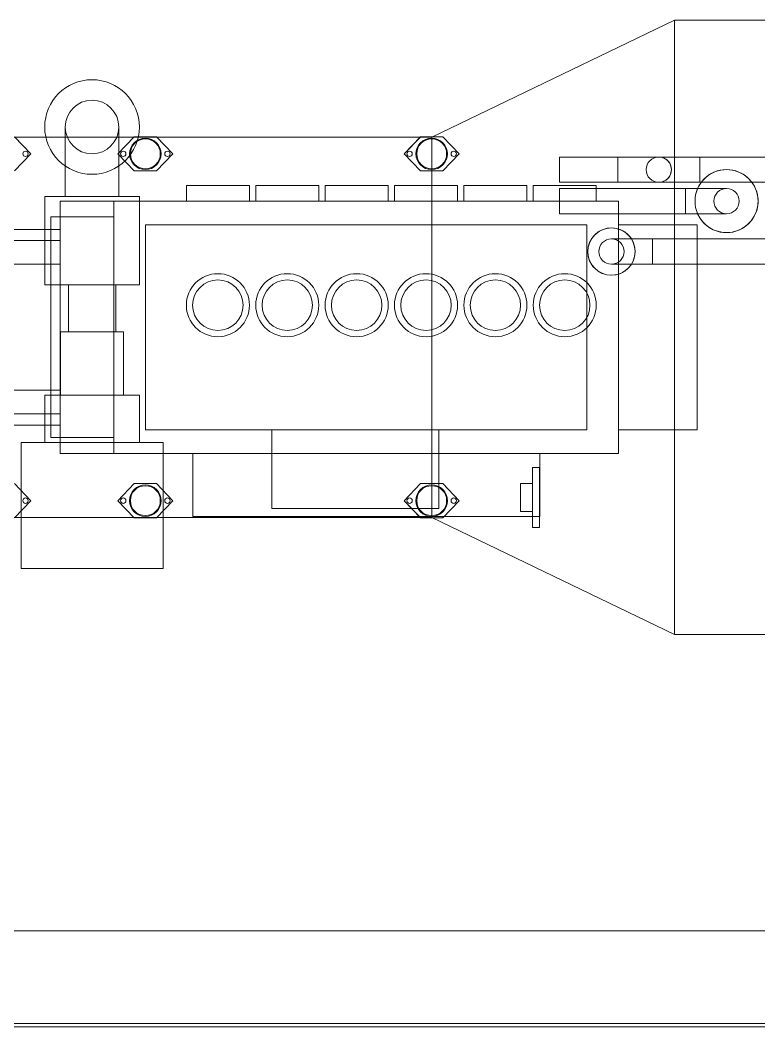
# Model space of a CAD drawing. Header units: inches. Extents: x -1128 to 651, y 96 to 845.
# Drawn here: x -971.213 to -969.096, y 696.027 to 698.912 of the extents above; entities that cross this region are included whole.
import ezdxf

# ---------------------------------------------------------------- set-up
doc = ezdxf.new("R2010")
doc.units = ezdxf.units.IN
doc.header["$MEASUREMENT"] = 0
doc.layers.add('硅胶总平面底图 工艺装置区', color=253, linetype='Continuous')

msp = doc.modelspace()

# ---------------------------------------------------------------- linework, layer by layer
at = {"layer": '硅胶总平面底图 工艺装置区', "color": 253, "linetype": 'Continuous', "lineweight": 0}
for p, q in [((-969.3375, 698.9125), (-970.0334, 698.5771)), ((-969.3375, 698.9125), (-970.0334, 698.5771)), ((-970.0334, 698.5771), (-969.3375, 698.9125)), ((-969.3375, 698.9125), (-970.0334, 698.5771)), ((-970.0334, 698.5771), (-969.3375, 698.9125)), ((-969.3375, 698.9125), (-970.0334, 698.5771)), ((-969.3375, 698.9125), (-969.3375, 698.5201)), ((-969.3375, 698.9125), (-969.3375, 698.5201)), ((-968.0404, 698.9125), (-969.3375, 698.9125)), ((-969.3375, 698.9125), (-968.0404, 698.9125)), ((-969.3375, 698.9125), (-968.8223, 698.9125)), ((-969.3375, 698.9125), (-968.8223, 698.9125)), ((-969.3375, 697.1518), (-969.3375, 698.9125)), ((-969.3375, 697.1518), (-969.3375, 698.9125)), ((-969.3375, 698.9125), (-969.3375, 697.1518)), ((-969.3375, 698.9125), (-969.3375, 697.1518)), ((-968.994, 698.9125), (-969.3375, 698.9125)), ((-969.3375, 698.9125), (-968.994, 698.9125)), ((-969.3375, 698.9125), (-968.994, 698.9125)), ((-969.3375, 698.9125), (-968.994, 698.9125)), ((-969.3375, 698.5201), (-969.3375, 698.9125)), ((-969.3375, 698.5201), (-969.3375, 698.9125)), ((-969.3375, 698.9125), (-968.994, 698.9125)), ((-969.3375, 698.9125), (-968.994, 698.9125)), ((-971.0837, 698.6061), (-971.0837, 698.4944)), ((-970.93, 698.4944), (-970.93, 698.6061)), ((-970.0334, 698.5771), (-972.0472, 698.5771)), ((-970.0334, 698.5771), (-972.0472, 698.5771)), ((-972.0427, 698.5771), (-971.1393, 698.5771)), ((-971.1393, 698.5771), (-972.0427, 698.5771)), ((-972.0427, 698.5771), (-971.1393, 698.5771)), ((-971.1393, 698.5771), (-972.0427, 698.5771)), ((-971.1822, 698.5292), (-971.2292, 698.578)), ((-971.1822, 698.5292), (-971.2283, 698.5771)), ((-971.1393, 698.5771), (-970.8744, 698.5771)), ((-970.8744, 698.5771), (-971.1393, 698.5771)), ((-970.8857, 698.578), (-970.9327, 698.5292)), ((-970.8857, 698.578), (-970.9327, 698.5292)), ((-970.8742, 698.578), (-970.8857, 698.578)), ((-970.8225, 698.578), (-970.8857, 698.578)), ((-970.8744, 698.5771), (-970.0334, 698.5771)), ((-970.0334, 698.5771), (-970.8744, 698.5771)), ((-970.8744, 698.5771), (-970.0334, 698.5771)), ((-970.0334, 698.5771), (-970.8744, 698.5771)), ((-970.8225, 698.578), (-970.8742, 698.578)), ((-970.8225, 698.578), (-970.8742, 698.578)), ((-970.8216, 698.5771), (-970.8225, 698.578)), ((-970.7755, 698.5292), (-970.8225, 698.578)), ((-970.8216, 698.5771), (-970.8225, 698.578)), ((-970.7755, 698.5292), (-970.8216, 698.5771)), ((-970.0651, 698.578), (-970.1121, 698.5292)), ((-970.0659, 698.5771), (-970.1121, 698.5292)), ((-970.0651, 698.578), (-970.0659, 698.5771)), ((-970.0651, 698.578), (-970.0659, 698.5771)), ((-970.0018, 698.578), (-970.0651, 698.578)), ((-970.0315, 698.578), (-970.0651, 698.578)), ((-970.0315, 698.578), (-970.0651, 698.578)), ((-970.0334, 697.4871), (-970.0334, 698.5771)), ((-970.0334, 697.4871), (-970.0334, 698.5771)), ((-970.0334, 698.5771), (-970.0334, 698.4388)), ((-970.0334, 698.5771), (-970.0334, 698.4388)), ((-970.0334, 698.4388), (-970.0334, 698.5771)), ((-970.0334, 698.4388), (-970.0334, 698.5771)), ((-970.0018, 698.578), (-970.0315, 698.578)), ((-969.9548, 698.5292), (-970.0018, 698.578)), ((-969.9548, 698.5292), (-970.0018, 698.578)), ((-971.2292, 698.4804), (-971.1822, 698.5292)), ((-971.2292, 698.4804), (-971.1822, 698.5292)), ((-970.9327, 698.5292), (-970.8857, 698.4804)), ((-970.9327, 698.5292), (-970.8857, 698.4804)), ((-970.8225, 698.4804), (-970.7755, 698.5292)), ((-970.8225, 698.4804), (-970.7755, 698.5292)), ((-970.1121, 698.5292), (-970.0651, 698.4804)), ((-970.1121, 698.5292), (-970.0651, 698.4804)), ((-970.0018, 698.4804), (-969.9548, 698.5292)), ((-970.0018, 698.4804), (-969.9548, 698.5292)), ((-969.6674, 698.4478), (-969.6674, 698.5201)), ((-969.6674, 698.5201), (-969.6674, 698.4478)), ((-969.6674, 698.4478), (-969.6674, 698.5201)), ((-969.6674, 698.5201), (-969.6674, 698.4478)), ((-969.6674, 698.5201), (-969.5001, 698.5201)), ((-969.6674, 698.4478), (-969.6674, 698.5201)), ((-969.6674, 698.4478), (-969.6674, 698.5201)), ((-969.6674, 698.5201), (-969.5001, 698.5201)), ((-969.5001, 698.4478), (-969.5001, 698.5201)), ((-969.5001, 698.5201), (-969.5001, 698.4478)), ((-969.5001, 698.4478), (-969.5001, 698.5201)), ((-969.5001, 698.5201), (-969.5001, 698.4478)), ((-969.5001, 698.5201), (-969.3826, 698.5201)), ((-969.5001, 698.5201), (-969.5001, 698.4478)), ((-969.5001, 698.4478), (-969.5001, 698.5201)), ((-969.5001, 698.5201), (-969.3826, 698.5201)), ((-969.2651, 698.5201), (-969.3826, 698.5201)), ((-969.2651, 698.5201), (-969.3826, 698.5201)), ((-969.3375, 698.5201), (-969.3375, 698.4478)), ((-969.3375, 698.5201), (-969.3375, 698.4478)), ((-969.2651, 698.4839), (-969.2651, 698.5201)), ((-969.2651, 698.5201), (-969.2651, 698.4478)), ((-969.2651, 698.4839), (-969.2651, 698.5201)), ((-969.2651, 698.5201), (-969.2651, 698.4478)), ((-969.2651, 698.5201), (-969.0663, 698.5201)), ((-969.2651, 698.5201), (-969.2651, 698.4478)), ((-969.2651, 698.5201), (-969.2651, 698.4478)), ((-969.2651, 698.5201), (-969.0663, 698.5201)), ((-971.0837, 698.4944), (-971.0837, 698.4072)), ((-971.0837, 698.4944), (-971.0837, 698.4072)), ((-970.93, 698.4072), (-970.93, 698.4944)), ((-970.93, 698.4072), (-970.93, 698.4944)), ((-970.8857, 698.4804), (-970.8225, 698.4804)), ((-970.8857, 698.4804), (-970.8225, 698.4804)), ((-970.0651, 698.4804), (-970.0018, 698.4804)), ((-970.0651, 698.4804), (-970.0018, 698.4804)), ((-969.2651, 698.4478), (-969.2651, 698.4839)), ((-969.2651, 698.4478), (-969.2651, 698.4839)), ((-970.5558, 698.4388), (-970.7366, 698.4388)), ((-970.7366, 698.4388), (-970.6462, 698.4388)), ((-970.5558, 698.4388), (-970.7366, 698.4388)), ((-970.7366, 698.4388), (-970.6462, 698.4388)), ((-970.7366, 698.4388), (-970.7366, 698.3936)), ((-970.7366, 698.4388), (-970.6462, 698.4388)), ((-970.7366, 698.4388), (-970.6462, 698.4388)), ((-970.7366, 698.4388), (-970.7366, 698.3936)), ((-970.6462, 698.4388), (-970.5558, 698.4388)), ((-970.6462, 698.4388), (-970.5558, 698.4388)), ((-970.6462, 698.4388), (-970.5558, 698.4388)), ((-970.6462, 698.4388), (-970.5558, 698.4388)), ((-970.5558, 698.4388), (-970.5558, 698.3936)), ((-970.5558, 698.4388), (-970.5558, 698.3936)), ((-970.357, 698.4388), (-970.5378, 698.4388)), ((-970.5378, 698.4388), (-970.4474, 698.4388)), ((-970.357, 698.4388), (-970.5378, 698.4388)), ((-970.5378, 698.4388), (-970.4474, 698.4388)), ((-970.5378, 698.4388), (-970.5378, 698.3936)), ((-970.5378, 698.4388), (-970.4474, 698.4388)), ((-970.5378, 698.4388), (-970.4474, 698.4388)), ((-970.5378, 698.4388), (-970.5378, 698.3936)), ((-970.4474, 698.4388), (-970.357, 698.4388)), ((-970.4474, 698.4388), (-970.357, 698.4388)), ((-970.4474, 698.4388), (-970.357, 698.4388)), ((-970.4474, 698.4388), (-970.357, 698.4388)), ((-970.357, 698.4388), (-970.357, 698.3936)), ((-970.357, 698.4388), (-970.357, 698.3936)), ((-970.1582, 698.4388), (-970.3389, 698.4388)), ((-970.3389, 698.4388), (-970.2485, 698.4388)), ((-970.1582, 698.4388), (-970.3389, 698.4388)), ((-970.3389, 698.4388), (-970.2485, 698.4388)), ((-970.3389, 698.4388), (-970.3389, 698.3936)), ((-970.3389, 698.4388), (-970.2485, 698.4388)), ((-970.3389, 698.4388), (-970.2485, 698.4388)), ((-970.3389, 698.4388), (-970.3389, 698.3936)), ((-970.2485, 698.4388), (-970.1582, 698.4388)), ((-970.2485, 698.4388), (-970.1582, 698.4388)), ((-970.2485, 698.4388), (-970.1582, 698.4388)), ((-970.2485, 698.4388), (-970.1582, 698.4388)), ((-970.1582, 698.4388), (-970.1582, 698.3936)), ((-970.1582, 698.4388), (-970.1582, 698.3936)), ((-969.9593, 698.4388), (-970.1401, 698.4388)), ((-970.1401, 698.4388), (-970.0497, 698.4388)), ((-969.9593, 698.4388), (-970.1401, 698.4388)), ((-970.1401, 698.4388), (-970.0497, 698.4388)), ((-970.1401, 698.4388), (-970.1401, 698.3936)), ((-970.1401, 698.4388), (-970.0497, 698.4388)), ((-970.1401, 698.4388), (-970.0497, 698.4388)), ((-970.1401, 698.4388), (-970.1401, 698.3936)), ((-970.0497, 698.4388), (-969.9593, 698.4388)), ((-970.0497, 698.4388), (-969.9593, 698.4388)), ((-970.0497, 698.4388), (-969.9593, 698.4388)), ((-970.0497, 698.4388), (-969.9593, 698.4388)), ((-970.0334, 698.4388), (-970.0334, 697.4897)), ((-970.0334, 698.4388), (-970.0334, 697.4897)), ((-969.9593, 698.4388), (-969.9593, 698.3936)), ((-969.9593, 698.4388), (-969.9593, 698.3936)), ((-969.7605, 698.4388), (-969.9412, 698.4388)), ((-969.9412, 698.4388), (-969.8508, 698.4388)), ((-969.7605, 698.4388), (-969.9412, 698.4388)), ((-969.9412, 698.4388), (-969.8508, 698.4388)), ((-969.9412, 698.4388), (-969.9412, 698.3936)), ((-969.9412, 698.4388), (-969.8508, 698.4388)), ((-969.9412, 698.4388), (-969.8508, 698.4388)), ((-969.9412, 698.4388), (-969.9412, 698.3936)), ((-969.8508, 698.4388), (-969.7605, 698.4388)), ((-969.8508, 698.4388), (-969.7605, 698.4388)), ((-969.8508, 698.4388), (-969.7605, 698.4388)), ((-969.8508, 698.4388), (-969.7605, 698.4388)), ((-969.7605, 698.4388), (-969.7605, 698.3936)), ((-969.7605, 698.4388), (-969.7605, 698.3936)), ((-969.5616, 698.4388), (-969.7424, 698.4388)), ((-969.7424, 698.4388), (-969.652, 698.4388)), ((-969.5616, 698.4388), (-969.7424, 698.4388)), ((-969.7424, 698.4388), (-969.652, 698.4388)), ((-969.7424, 698.4388), (-969.7424, 698.3936)), ((-969.7424, 698.4388), (-969.652, 698.4388)), ((-969.7424, 698.4388), (-969.652, 698.4388)), ((-969.7424, 698.4388), (-969.7424, 698.3936)), ((-969.6674, 698.4478), (-969.5001, 698.4478)), ((-969.6674, 698.4478), (-969.5001, 698.4478)), ((-969.6674, 698.3575), (-969.6674, 698.4298)), ((-969.6674, 698.4298), (-969.6674, 698.3575)), ((-969.6674, 698.3575), (-969.6674, 698.4298)), ((-969.6674, 698.4298), (-969.6674, 698.3575)), ((-969.6674, 698.4298), (-969.3058, 698.4298)), ((-969.6674, 698.3575), (-969.6674, 698.4298)), ((-969.6674, 698.3575), (-969.6674, 698.4298)), ((-969.6674, 698.4298), (-969.3058, 698.4298)), ((-969.652, 698.4388), (-969.5616, 698.4388)), ((-969.652, 698.4388), (-969.5616, 698.4388)), ((-969.652, 698.4388), (-969.5616, 698.4388)), ((-969.652, 698.4388), (-969.5616, 698.4388)), ((-969.5616, 698.4388), (-969.5616, 698.4298)), ((-969.5616, 698.4388), (-969.5616, 698.4298)), ((-969.5616, 698.4298), (-969.5616, 698.3936)), ((-969.3826, 698.4478), (-969.5001, 698.4478)), ((-969.3826, 698.4478), (-969.5001, 698.4478)), ((-969.3826, 698.4478), (-969.2651, 698.4478)), ((-969.3826, 698.4478), (-969.2651, 698.4478)), ((-969.3375, 698.4478), (-969.3375, 698.4298)), ((-969.3375, 698.4478), (-969.3375, 698.4298)), ((-969.3375, 698.4298), (-969.3375, 698.4478)), ((-969.3375, 698.4298), (-969.3375, 698.4478)), ((-969.3375, 698.4298), (-969.3375, 698.3575)), ((-969.3375, 698.4298), (-969.3375, 698.3575)), ((-969.3058, 698.3575), (-969.3058, 698.4298)), ((-969.3058, 698.4298), (-969.3058, 698.3575)), ((-969.3058, 698.3575), (-969.3058, 698.4298)), ((-969.3058, 698.4298), (-969.3058, 698.3575)), ((-969.3058, 698.4298), (-969.1883, 698.4298)), ((-969.3058, 698.3937), (-969.3058, 698.4298)), ((-969.3058, 698.3937), (-969.3058, 698.4298)), ((-969.3058, 698.4298), (-969.1883, 698.4298)), ((-969.2651, 698.4478), (-969.2607, 698.4478)), ((-969.2651, 698.4478), (-969.2607, 698.4478)), ((-969.2607, 698.4478), (-969.1159, 698.4478)), ((-969.1159, 698.4478), (-969.0663, 698.4478)), ((-969.1159, 698.4478), (-969.0663, 698.4478)), ((-971.0069, 698.4072), (-971.1424, 698.4072)), ((-971.1424, 698.4072), (-970.8713, 698.4072)), ((-970.8713, 698.4072), (-971.1424, 698.4072)), ((-971.1424, 698.4072), (-971.0069, 698.4072)), ((-971.1424, 698.1541), (-971.1424, 698.4072)), ((-971.1424, 698.4072), (-970.8713, 698.4072)), ((-970.8713, 698.4072), (-971.1424, 698.4072)), ((-971.1424, 698.1541), (-971.1424, 698.4072)), ((-970.93, 698.4072), (-971.0837, 698.4072)), ((-970.93, 698.4072), (-971.0837, 698.4072)), ((-970.8713, 698.4072), (-971.0069, 698.4072)), ((-971.0069, 698.4072), (-970.8713, 698.4072)), ((-970.8713, 698.1541), (-970.8713, 698.4072)), ((-970.8713, 698.1541), (-970.8713, 698.4072)), ((-971.0982, 697.6705), (-971.0982, 698.3936)), ((-971.0982, 697.6705), (-971.0982, 698.3936)), ((-971.0982, 698.3936), (-971.0982, 697.6705)), ((-971.0982, 698.3936), (-971.0982, 697.6705)), ((-970.9445, 698.3936), (-971.0982, 698.3936)), ((-970.9445, 698.3936), (-971.0982, 698.3936)), ((-971.0982, 698.3936), (-970.9445, 698.3936)), ((-971.0982, 698.3936), (-970.9445, 698.3936)), ((-970.9445, 697.6705), (-970.9445, 698.3936)), ((-970.9445, 697.6705), (-970.9445, 698.3936)), ((-970.8713, 698.3936), (-970.9445, 698.3936)), ((-970.8713, 698.3936), (-970.9445, 698.3936)), ((-970.9445, 698.3936), (-970.9445, 697.6705)), ((-970.9445, 698.3936), (-970.9445, 697.6705)), ((-970.9445, 698.3936), (-969.4983, 698.3936)), ((-970.9445, 698.3936), (-969.4983, 698.3936)), ((-970.9445, 698.3936), (-970.9445, 698.3484)), ((-970.9445, 698.3936), (-970.9445, 698.3484)), ((-969.6674, 698.3936), (-970.8713, 698.3936)), ((-969.6674, 698.3936), (-970.8713, 698.3936)), ((-969.6674, 698.3936), (-970.8713, 698.3936)), ((-969.6674, 698.3936), (-970.8713, 698.3936)), ((-970.5558, 698.3936), (-970.7366, 698.3936)), ((-970.5558, 698.3936), (-970.7366, 698.3936)), ((-970.357, 698.3936), (-970.5378, 698.3936)), ((-970.357, 698.3936), (-970.5378, 698.3936)), ((-970.1582, 698.3936), (-970.3389, 698.3936)), ((-970.1582, 698.3936), (-970.3389, 698.3936)), ((-969.9593, 698.3936), (-970.1401, 698.3936)), ((-969.9593, 698.3936), (-970.1401, 698.3936)), ((-969.7605, 698.3936), (-969.9412, 698.3936)), ((-969.7605, 698.3936), (-969.9412, 698.3936)), ((-969.5616, 698.3936), (-969.7424, 698.3936)), ((-969.5616, 698.3936), (-969.7424, 698.3936)), ((-969.4983, 698.3936), (-969.6674, 698.3936)), ((-969.4983, 698.3936), (-969.6674, 698.3936)), ((-969.4983, 698.3575), (-969.4983, 698.3936)), ((-969.4983, 698.3575), (-969.4983, 698.3936)), ((-969.4983, 698.3936), (-969.4983, 697.6705)), ((-969.4983, 698.3936), (-969.4983, 697.6705)), ((-969.3058, 698.3575), (-969.3058, 698.3937)), ((-969.3058, 698.3575), (-969.3058, 698.3937)), ((-971.1253, 698.3484), (-970.9445, 698.3484)), ((-971.1253, 698.3484), (-970.9445, 698.3484)), ((-970.9445, 698.3484), (-971.1253, 698.3484)), ((-970.9445, 698.3484), (-971.1253, 698.3484)), ((-971.1253, 697.7157), (-971.1253, 698.3484)), ((-971.1253, 697.7157), (-971.1253, 698.3484)), ((-971.1253, 698.3484), (-971.1253, 698.1541)), ((-971.1253, 698.3484), (-971.1253, 698.1541)), ((-970.9445, 698.3484), (-970.9445, 697.7157)), ((-970.9445, 698.3484), (-970.9445, 697.7157)), ((-970.9445, 697.7157), (-970.9445, 698.3484)), ((-970.9445, 697.7157), (-970.9445, 698.3484)), ((-970.9445, 698.3484), (-970.9445, 697.7157)), ((-970.9445, 698.3484), (-970.9445, 697.7157)), ((-969.6674, 698.3575), (-969.3058, 698.3575)), ((-969.6674, 698.3575), (-969.3058, 698.3575)), ((-969.4983, 698.3138), (-969.4983, 698.3575)), ((-969.4983, 698.3138), (-969.4983, 698.3575)), ((-969.4983, 698.3138), (-969.4983, 698.3575)), ((-969.4983, 698.3138), (-969.4983, 698.3575)), ((-969.3375, 698.3575), (-969.3375, 698.3259)), ((-969.3375, 698.3575), (-969.3375, 698.3259)), ((-969.3375, 698.3259), (-969.3375, 698.3575)), ((-969.3375, 698.3259), (-969.3375, 698.3575)), ((-969.1883, 698.3575), (-969.3058, 698.3575)), ((-969.1883, 698.3575), (-969.3058, 698.3575)), ((-971.1424, 698.3122), (-971.2789, 698.3122)), ((-971.1424, 698.3122), (-971.2789, 698.3122)), ((-971.0982, 698.3122), (-971.1424, 698.3122)), ((-971.0982, 698.3122), (-971.0982, 697.7518)), ((-971.0982, 698.3122), (-971.0982, 697.7518)), ((-970.8541, 698.3258), (-969.5887, 698.3258)), ((-970.8541, 698.3258), (-969.5887, 698.3258)), ((-970.8541, 698.3258), (-970.8541, 697.7383)), ((-970.8541, 698.3258), (-970.8541, 697.7383)), ((-969.5887, 698.3258), (-970.8541, 698.3258)), ((-969.5887, 698.3258), (-970.8541, 698.3258)), ((-970.8541, 697.7383), (-970.8541, 698.3258)), ((-970.8541, 697.7383), (-970.8541, 698.3258)), ((-969.5887, 698.3258), (-970.8541, 698.3258)), ((-969.5887, 698.3258), (-970.8541, 698.3258)), ((-970.8541, 698.3258), (-970.8541, 697.7383)), ((-970.8541, 698.3258), (-970.8541, 697.7383)), ((-969.5887, 698.1598), (-969.5887, 698.3258)), ((-969.5887, 698.1598), (-969.5887, 698.3258)), ((-969.5887, 698.3258), (-969.5887, 697.7383)), ((-969.5887, 698.3258), (-969.5887, 697.7383)), ((-969.5887, 698.1598), (-969.5887, 698.3258)), ((-969.5887, 698.1598), (-969.5887, 698.3258)), ((-969.4983, 697.7384), (-969.4983, 698.3259)), ((-969.4983, 697.7384), (-969.4983, 698.3259)), ((-969.2724, 698.3259), (-969.4983, 698.3259)), ((-969.2724, 698.3259), (-969.4983, 698.3259)), ((-969.4983, 698.3259), (-969.4983, 697.7384)), ((-969.4983, 698.3259), (-969.4983, 697.7384)), ((-969.4983, 698.3259), (-969.2724, 698.3259)), ((-969.4983, 698.3259), (-969.2724, 698.3259)), ((-969.2724, 698.3259), (-969.4983, 698.3259)), ((-969.2724, 698.3259), (-969.4983, 698.3259)), ((-969.4983, 698.1842), (-969.4983, 698.3138)), ((-969.4983, 698.1842), (-969.4983, 698.3138)), ((-969.3375, 698.3259), (-969.3375, 697.7384)), ((-969.3375, 698.3259), (-969.3375, 697.7384)), ((-969.2724, 698.3259), (-969.2724, 697.7384)), ((-969.2724, 698.3259), (-969.2724, 697.7384)), ((-969.2724, 698.2852), (-969.2724, 698.3259)), ((-969.2724, 698.2852), (-969.2724, 698.3259)), ((-969.2724, 698.2852), (-969.2724, 698.3259)), ((-969.2724, 698.2852), (-969.2724, 698.3259)), ((-971.0982, 698.2806), (-971.9568, 698.2806)), ((-971.9568, 698.2806), (-971.0982, 698.2806)), ((-971.0982, 698.2806), (-971.0982, 697.7835)), ((-971.0982, 698.2806), (-971.0982, 697.7835)), ((-971.0982, 698.2128), (-971.0982, 698.2806)), ((-971.0982, 698.2806), (-971.0982, 698.2128)), ((-969.5182, 698.2852), (-969.4007, 698.2852)), ((-969.5182, 698.2852), (-969.4007, 698.2852)), ((-969.4007, 698.2129), (-969.4007, 698.2852)), ((-969.4007, 698.2852), (-969.4007, 698.249)), ((-969.4007, 698.2129), (-969.4007, 698.2852)), ((-969.4007, 698.2852), (-969.4007, 698.249)), ((-969.4007, 698.2852), (-968.3613, 698.2852)), ((-969.4007, 698.2129), (-969.4007, 698.2852)), ((-969.4007, 698.2129), (-969.4007, 698.2852)), ((-969.4007, 698.2852), (-968.8873, 698.2852)), ((-969.2724, 698.2129), (-969.2724, 698.2852)), ((-969.2724, 698.2129), (-969.2724, 698.2852)), ((-969.4007, 698.249), (-969.4007, 698.2129)), ((-969.4007, 698.249), (-969.4007, 698.2129)), ((-971.9568, 698.2128), (-971.0982, 698.2128)), ((-971.0982, 698.2128), (-971.9568, 698.2128)), ((-971.0982, 697.8513), (-971.0982, 698.2128)), ((-971.0982, 697.8513), (-971.0982, 698.2128)), ((-969.4007, 698.2129), (-969.5182, 698.2129)), ((-969.4007, 698.2129), (-969.5182, 698.2129)), ((-969.4007, 698.2129), (-968.3613, 698.2129)), ((-969.4007, 698.2129), (-968.9039, 698.2129)), ((-969.2724, 697.7384), (-969.2724, 698.2129)), ((-969.2724, 697.7384), (-969.2724, 698.2129)), ((-969.2724, 697.7384), (-969.2724, 698.2129)), ((-969.2724, 697.7384), (-969.2724, 698.2129)), ((-969.4983, 697.6705), (-969.4983, 698.1842)), ((-969.4983, 697.6705), (-969.4983, 698.1842)), ((-969.4983, 697.6705), (-969.4983, 698.1842)), ((-969.4983, 697.6705), (-969.4983, 698.1842)), ((-970.8713, 698.1541), (-971.1424, 698.1541)), ((-971.1424, 698.1541), (-971.0069, 698.1541)), ((-970.8713, 698.1541), (-971.1424, 698.1541)), ((-971.1424, 698.1541), (-971.0069, 698.1541)), ((-970.8713, 698.1541), (-971.1424, 698.1541)), ((-970.8713, 698.1541), (-971.1424, 698.1541)), ((-971.1253, 698.1541), (-971.1253, 697.8378)), ((-971.1253, 698.1541), (-971.1253, 697.8378)), ((-971.1253, 698.1541), (-971.1253, 697.8378)), ((-971.1253, 698.1541), (-971.1253, 697.8378)), ((-970.9391, 698.1541), (-971.0747, 698.1541)), ((-970.9391, 698.1541), (-971.0747, 698.1541)), ((-971.0747, 698.0186), (-971.0747, 698.1541)), ((-971.0747, 698.0186), (-971.0747, 698.1541)), ((-971.0069, 698.1541), (-970.8713, 698.1541)), ((-971.0069, 698.1541), (-970.8713, 698.1541)), ((-970.9391, 698.0186), (-970.9391, 698.1541)), ((-970.9391, 698.0186), (-970.9391, 698.1541)), ((-969.5887, 698.0307), (-969.5887, 698.1598)), ((-969.5887, 698.0307), (-969.5887, 698.1598)), ((-969.5887, 697.7383), (-969.5887, 698.0307)), ((-969.5887, 697.7383), (-969.5887, 698.0307)), ((-969.5887, 697.7383), (-969.5887, 698.0307)), ((-969.5887, 697.7383), (-969.5887, 698.0307)), ((-971.0069, 698.0186), (-971.0972, 698.0186)), ((-971.0972, 698.0186), (-970.9165, 698.0186)), ((-970.9165, 698.0186), (-971.0972, 698.0186)), ((-971.0972, 698.0186), (-971.0069, 698.0186)), ((-971.0972, 697.8378), (-971.0972, 698.0186)), ((-971.0972, 698.0186), (-970.9165, 698.0186)), ((-970.9165, 698.0186), (-971.0972, 698.0186)), ((-971.0972, 697.8378), (-971.0972, 698.0186)), ((-970.9391, 698.0186), (-971.0747, 698.0186)), ((-970.9391, 698.0186), (-971.0747, 698.0186)), ((-970.9165, 698.0186), (-971.0069, 698.0186)), ((-971.0069, 698.0186), (-970.9165, 698.0186)), ((-970.9165, 697.8378), (-970.9165, 698.0186)), ((-970.9165, 697.8378), (-970.9165, 698.0186)), ((-971.0982, 697.8513), (-971.9568, 697.8513)), ((-971.9568, 697.8513), (-971.0982, 697.8513)), ((-971.0982, 697.7835), (-971.0982, 697.8513)), ((-971.0982, 697.7835), (-971.0982, 697.8513)), ((-971.0069, 697.8378), (-971.1424, 697.8378)), ((-971.1424, 697.8378), (-970.8713, 697.8378)), ((-970.8713, 697.8378), (-971.1424, 697.8378)), ((-971.1424, 697.8378), (-971.0069, 697.8378)), ((-971.1424, 697.7022), (-971.1424, 697.8378)), ((-971.1424, 697.8378), (-970.8713, 697.8378)), ((-970.8713, 697.8378), (-971.1424, 697.8378)), ((-971.1424, 697.7022), (-971.1424, 697.8378)), ((-971.1253, 697.8378), (-971.1253, 697.7157)), ((-971.1253, 697.8378), (-971.1253, 697.7157)), ((-970.9165, 697.8378), (-971.0972, 697.8378)), ((-970.9165, 697.8378), (-971.0972, 697.8378)), ((-970.8713, 697.8378), (-971.0069, 697.8378)), ((-971.0069, 697.8378), (-970.8713, 697.8378)), ((-970.8713, 697.7022), (-970.8713, 697.8378)), ((-970.8713, 697.7022), (-970.8713, 697.8378)), ((-971.9568, 697.7835), (-971.0982, 697.7835)), ((-971.0982, 697.7835), (-971.9568, 697.7835)), ((-971.1424, 697.7518), (-971.2789, 697.7518)), ((-971.1424, 697.7518), (-971.2789, 697.7518)), ((-971.0982, 697.7518), (-971.1424, 697.7518)), ((-969.5887, 697.7383), (-970.8541, 697.7383)), ((-969.5887, 697.7383), (-970.8541, 697.7383)), ((-970.8541, 697.7383), (-970.4917, 697.7383)), ((-970.8541, 697.7383), (-970.4917, 697.7383)), ((-970.8541, 697.7383), (-970.4917, 697.7383)), ((-970.8541, 697.7383), (-970.4917, 697.7383)), ((-970.4917, 697.7383), (-970.0126, 697.7383)), ((-970.4917, 697.7383), (-970.0126, 697.7383)), ((-970.4917, 697.7383), (-970.4917, 697.5123)), ((-970.4917, 697.7383), (-970.4917, 697.5123)), ((-970.0126, 697.7383), (-970.4917, 697.7383)), ((-970.4917, 697.7383), (-970.0126, 697.7383)), ((-970.4917, 697.5123), (-970.4917, 697.7383)), ((-970.4917, 697.5123), (-970.4917, 697.7383)), ((-970.4917, 697.7383), (-970.0126, 697.7383)), ((-970.4917, 697.7383), (-970.0126, 697.7383)), ((-970.4917, 697.5123), (-970.4917, 697.7383)), ((-970.4917, 697.5123), (-970.4917, 697.7383)), ((-970.4917, 697.7383), (-970.0126, 697.7383)), ((-970.4917, 697.7383), (-970.0126, 697.7383)), ((-970.0126, 697.5123), (-970.0126, 697.7383)), ((-970.0126, 697.5123), (-970.0126, 697.7383)), ((-970.0126, 697.7383), (-970.0126, 697.5123)), ((-970.0126, 697.7383), (-970.0126, 697.5123)), ((-970.0126, 697.7383), (-969.5887, 697.7383)), ((-970.0126, 697.7383), (-969.5887, 697.7383)), ((-970.0126, 697.7383), (-970.0126, 697.5123)), ((-970.0126, 697.7383), (-970.0126, 697.5123)), ((-970.0126, 697.7383), (-969.5887, 697.7383)), ((-970.0126, 697.7383), (-969.5887, 697.7383)), ((-969.2724, 697.7384), (-969.4983, 697.7384)), ((-969.2724, 697.7384), (-969.4983, 697.7384)), ((-969.4983, 697.7384), (-969.2724, 697.7384)), ((-969.4983, 697.7384), (-969.2724, 697.7384)), ((-969.4983, 697.7384), (-969.2724, 697.7384)), ((-969.4983, 697.7384), (-969.2724, 697.7384)), ((-969.3375, 697.7384), (-969.3375, 697.1518)), ((-969.3375, 697.7384), (-969.3375, 697.1518)), ((-969.3375, 697.1518), (-969.3375, 697.7384)), ((-969.3375, 697.1518), (-969.3375, 697.7384)), ((-971.0069, 697.7022), (-971.2102, 697.7022)), ((-971.2102, 697.7022), (-970.8035, 697.7022)), ((-970.8035, 697.7022), (-971.2102, 697.7022)), ((-971.2102, 697.7022), (-971.0069, 697.7022)), ((-971.2102, 697.3407), (-971.2102, 697.7022)), ((-971.2102, 697.7022), (-970.8035, 697.7022)), ((-970.8035, 697.7022), (-971.2102, 697.7022)), ((-971.2102, 697.3407), (-971.2102, 697.7022)), ((-970.8713, 697.7022), (-971.1424, 697.7022)), ((-970.8713, 697.7022), (-971.1424, 697.7022)), ((-971.1253, 697.7157), (-970.9445, 697.7157)), ((-971.1253, 697.7157), (-970.9445, 697.7157)), ((-970.9445, 697.7157), (-971.1253, 697.7157)), ((-970.9445, 697.7157), (-971.1253, 697.7157)), ((-970.8035, 697.7022), (-971.0069, 697.7022)), ((-971.0069, 697.7022), (-970.8035, 697.7022)), ((-970.9445, 697.7157), (-970.9445, 697.6705)), ((-970.9445, 697.7157), (-970.9445, 697.6705)), ((-970.8035, 697.3407), (-970.8035, 697.7022)), ((-970.8035, 697.3407), (-970.8035, 697.7022)), ((-970.9445, 697.6705), (-971.0982, 697.6705)), ((-970.9445, 697.6705), (-971.0982, 697.6705)), ((-971.0982, 697.6705), (-970.9445, 697.6705)), ((-971.0982, 697.6705), (-970.9445, 697.6705)), ((-969.4983, 697.6705), (-970.9445, 697.6705)), ((-969.4983, 697.6705), (-970.9445, 697.6705)), ((-970.9445, 697.6705), (-970.8035, 697.6705)), ((-970.9445, 697.6705), (-970.8035, 697.6705)), ((-970.8035, 697.6705), (-970.4917, 697.6705)), ((-970.8035, 697.6705), (-970.4917, 697.6705)), ((-970.8035, 697.6705), (-970.4917, 697.6705)), ((-970.8035, 697.6705), (-970.4917, 697.6705)), ((-970.7176, 697.4897), (-970.7176, 697.6705)), ((-970.7176, 697.6705), (-970.7176, 697.4897)), ((-970.7176, 697.4897), (-970.7176, 697.6705)), ((-970.7176, 697.6705), (-970.7176, 697.4897)), ((-970.7176, 697.6705), (-969.7234, 697.6705)), ((-970.7176, 697.4897), (-970.7176, 697.6705)), ((-970.7176, 697.4897), (-970.7176, 697.6705)), ((-970.4917, 697.6705), (-970.0126, 697.6705)), ((-970.4917, 697.6705), (-970.0126, 697.6705)), ((-970.0126, 697.6705), (-969.4983, 697.6705)), ((-970.0126, 697.6705), (-969.4983, 697.6705)), ((-970.0126, 697.6705), (-969.4983, 697.6705)), ((-970.0126, 697.6705), (-969.4983, 697.6705)), ((-969.7234, 697.4897), (-969.7234, 697.6705)), ((-969.7234, 697.6705), (-969.7234, 697.4897)), ((-969.7234, 697.4897), (-969.7234, 697.6705)), ((-969.7234, 697.6705), (-969.7234, 697.4897)), ((-969.7234, 697.6705), (-969.7234, 697.4897)), ((-969.7234, 697.4897), (-969.7234, 697.6705)), ((-969.7449, 697.5516), (-969.7449, 697.6301)), ((-969.7449, 697.6301), (-969.7449, 697.4579)), ((-969.7449, 697.6301), (-969.7248, 697.6301)), ((-969.7449, 697.5516), (-969.7449, 697.6301)), ((-969.7449, 697.6301), (-969.7449, 697.4579)), ((-969.7449, 697.6301), (-969.7248, 697.6301)), ((-969.7248, 697.5516), (-969.7248, 697.6301)), ((-969.7248, 697.6301), (-969.7248, 697.4579)), ((-969.7248, 697.5516), (-969.7248, 697.6301)), ((-969.7248, 697.6301), (-969.7248, 697.4579)), ((-971.1822, 697.535), (-971.2292, 697.5838)), ((-971.1822, 697.535), (-971.2292, 697.5838)), ((-970.8857, 697.5838), (-970.9327, 697.535)), ((-970.8857, 697.5838), (-970.9327, 697.535)), ((-970.8225, 697.5838), (-970.8857, 697.5838)), ((-970.8225, 697.5838), (-970.8857, 697.5838)), ((-970.7755, 697.535), (-970.8225, 697.5838)), ((-970.7755, 697.535), (-970.8225, 697.5838)), ((-970.0651, 697.5838), (-970.1121, 697.535)), ((-970.0651, 697.5838), (-970.1121, 697.535)), ((-970.0018, 697.5838), (-970.0651, 697.5838)), ((-970.0018, 697.5838), (-970.0651, 697.5838)), ((-969.9548, 697.535), (-970.0018, 697.5838)), ((-969.9548, 697.535), (-970.0018, 697.5838)), ((-969.779, 697.544), (-969.779, 697.5842)), ((-969.779, 697.5842), (-969.779, 697.5039)), ((-969.779, 697.5842), (-969.7449, 697.5842)), ((-969.779, 697.544), (-969.779, 697.5842)), ((-969.779, 697.5842), (-969.779, 697.5039)), ((-969.779, 697.5842), (-969.7449, 697.5842)), ((-969.7449, 697.5842), (-969.7449, 697.5039)), ((-969.7449, 697.5842), (-969.7449, 697.5039)), ((-971.2292, 697.4862), (-971.1822, 697.535)), ((-971.2283, 697.4871), (-971.1822, 697.535)), ((-970.9327, 697.535), (-970.8857, 697.4862)), ((-970.9327, 697.535), (-970.8857, 697.4862)), ((-970.8225, 697.4862), (-970.7755, 697.535)), ((-970.8225, 697.4862), (-970.7755, 697.535)), ((-970.1121, 697.535), (-970.0651, 697.4862)), ((-970.1121, 697.535), (-970.0659, 697.4871)), ((-970.0018, 697.4862), (-969.9548, 697.535)), ((-970.0018, 697.4862), (-969.9548, 697.535)), ((-969.779, 697.5039), (-969.779, 697.544)), ((-969.779, 697.5039), (-969.779, 697.544)), ((-969.7449, 697.544), (-969.7449, 697.5516)), ((-969.7449, 697.544), (-969.7449, 697.5516)), ((-969.7449, 697.4579), (-969.7449, 697.544)), ((-969.7449, 697.4579), (-969.7449, 697.544)), ((-969.7248, 697.544), (-969.7248, 697.5516)), ((-969.7248, 697.544), (-969.7248, 697.5516)), ((-969.7248, 697.4579), (-969.7248, 697.544)), ((-969.7248, 697.4579), (-969.7248, 697.544)), ((-970.4917, 697.5123), (-970.0126, 697.5123)), ((-970.4917, 697.5123), (-970.0126, 697.5123)), ((-970.0126, 697.5123), (-970.4917, 697.5123)), ((-970.4917, 697.5123), (-970.0126, 697.5123)), ((-970.0126, 697.5123), (-970.4917, 697.5123)), ((-970.4917, 697.5123), (-970.0126, 697.5123)), ((-969.779, 697.5039), (-969.7449, 697.5039)), ((-969.779, 697.5039), (-969.7449, 697.5039)), ((-972.0472, 697.4871), (-970.0334, 697.4871)), ((-970.0334, 697.4871), (-972.0472, 697.4871)), ((-971.2102, 697.4871), (-971.9701, 697.4871)), ((-971.2102, 697.4871), (-971.9701, 697.4871)), ((-971.2102, 697.4871), (-971.9701, 697.4871)), ((-971.2102, 697.4871), (-971.9701, 697.4871)), ((-970.8035, 697.4871), (-971.2102, 697.4871)), ((-970.8035, 697.4871), (-971.2102, 697.4871)), ((-970.8857, 697.4862), (-970.8225, 697.4862)), ((-970.8857, 697.4862), (-970.8225, 697.4862)), ((-970.0334, 697.4871), (-970.8035, 697.4871)), ((-970.0334, 697.4871), (-970.8035, 697.4871)), ((-970.0334, 697.4871), (-970.8035, 697.4871)), ((-970.0334, 697.4871), (-970.8035, 697.4871)), ((-970.7176, 697.4897), (-969.7449, 697.4897)), ((-970.7176, 697.4897), (-969.7234, 697.4897)), ((-970.0659, 697.4871), (-970.0651, 697.4862)), ((-970.0659, 697.4871), (-970.0651, 697.4862)), ((-970.0651, 697.4862), (-970.0315, 697.4862)), ((-970.0651, 697.4862), (-970.0018, 697.4862)), ((-970.0651, 697.4862), (-970.0315, 697.4862)), ((-970.0334, 697.4897), (-970.0334, 697.4871)), ((-970.0334, 697.4897), (-970.0334, 697.4871)), ((-970.0334, 697.4871), (-970.0334, 697.4897)), ((-970.0334, 697.4871), (-970.0334, 697.4897)), ((-970.0334, 697.4871), (-969.3375, 697.1518)), ((-969.3375, 697.1518), (-970.0334, 697.4871)), ((-969.3375, 697.1518), (-970.0334, 697.4871)), ((-969.3375, 697.1518), (-970.0334, 697.4871)), ((-969.3375, 697.1518), (-970.0334, 697.4871)), ((-969.3375, 697.1518), (-970.0334, 697.4871)), ((-970.0315, 697.4862), (-970.0018, 697.4862)), ((-969.7449, 697.4897), (-969.7248, 697.4897)), ((-969.7248, 697.4897), (-969.7234, 697.4897)), ((-969.7449, 697.4579), (-969.7248, 697.4579)), ((-969.7449, 697.4579), (-969.7248, 697.4579)), ((-970.8035, 697.3407), (-971.2102, 697.3407)), ((-971.2102, 697.3407), (-971.0069, 697.3407)), ((-970.8035, 697.3407), (-971.2102, 697.3407)), ((-971.2102, 697.3407), (-971.0069, 697.3407)), ((-970.8035, 697.3407), (-971.2102, 697.3407)), ((-970.8035, 697.3407), (-971.2102, 697.3407)), ((-971.0069, 697.3407), (-970.8035, 697.3407)), ((-971.0069, 697.3407), (-970.8035, 697.3407)), ((-968.8223, 697.1518), (-969.3375, 697.1518)), ((-969.3375, 697.1518), (-968.8223, 697.1518)), ((-969.3375, 697.1518), (-968.994, 697.1518)), ((-969.3375, 697.1518), (-968.994, 697.1518)), ((-969.3375, 697.1518), (-968.0404, 697.1518)), ((-969.3375, 697.1518), (-968.0404, 697.1518)), ((-968.994, 697.1518), (-969.3375, 697.1518)), ((-969.3375, 697.1518), (-968.994, 697.1518)), ((-969.0119, 697.1518), (-969.3375, 697.1518)), ((-969.3375, 697.1518), (-969.0119, 697.1518)), ((-974.9974, 696.3022), (-967.6968, 696.3022)), ((-974.9927, 696.0365), (-967.6921, 696.0365)), ((-974.9974, 696.0267), (-967.6968, 696.0267))]:
    msp.add_line(p, q, dxfattribs=at)
for centre, radius in [((-971.0069, 698.6061), 0.1356), ((-971.0069, 698.6061), 0.1356), ((-971.0069, 698.6061), 0.1356), ((-971.0069, 698.6061), 0.1356), ((-971.0069, 698.6061), 0.1356), ((-971.0069, 698.6061), 0.1356), ((-971.0069, 698.6061), 0.0768), ((-971.0069, 698.6061), 0.0768), ((-970.8541, 698.5292), 0.0451), ((-970.8541, 698.5292), 0.0429), ((-970.0334, 698.5292), 0.0451), ((-970.0334, 698.5292), 0.0429), ((-971.1976, 698.5292), 0.00768), ((-971.1976, 698.5292), 0.00768), ((-970.9174, 698.5292), 0.00768), ((-970.9174, 698.5292), 0.00768), ((-970.7908, 698.5292), 0.00768), ((-970.7908, 698.5292), 0.00768), ((-970.0967, 698.5292), 0.00768), ((-970.0967, 698.5292), 0.00768), ((-969.9702, 698.5292), 0.00768), ((-969.9702, 698.5292), 0.00768), ((-969.3826, 698.4839), 0.0362), ((-969.3826, 698.4839), 0.0362), ((-969.3826, 698.4839), 0.0362), ((-969.3826, 698.4839), 0.0362), ((-969.1883, 698.3937), 0.0904), ((-969.1883, 698.3937), 0.0904), ((-969.1883, 698.3937), 0.0362), ((-969.1883, 698.3937), 0.0362), ((-969.5182, 698.249), 0.0678), ((-969.5182, 698.249), 0.0678), ((-969.5182, 698.249), 0.0362), ((-969.5182, 698.249), 0.0362), ((-969.5182, 698.249), 0.0362), ((-969.5182, 698.249), 0.0362), ((-970.6462, 698.0953), 0.0904), ((-970.6462, 698.0953), 0.0904), ((-970.6462, 698.0953), 0.0904), ((-970.6462, 698.0953), 0.0904), ((-970.6462, 698.0953), 0.0723), ((-970.6462, 698.0953), 0.0723), ((-970.6462, 698.0953), 0.0723), ((-970.6462, 698.0953), 0.0723), ((-970.4474, 698.0953), 0.0904), ((-970.4474, 698.0953), 0.0904), ((-970.4474, 698.0953), 0.0904), ((-970.4474, 698.0953), 0.0904), ((-970.4474, 698.0953), 0.0723), ((-970.4474, 698.0953), 0.0723), ((-970.4474, 698.0953), 0.0723), ((-970.4474, 698.0953), 0.0723), ((-970.2485, 698.0953), 0.0904), ((-970.2485, 698.0953), 0.0904), ((-970.2485, 698.0953), 0.0904), ((-970.2485, 698.0953), 0.0904), ((-970.2485, 698.0953), 0.0723), ((-970.2485, 698.0953), 0.0723), ((-970.2485, 698.0953), 0.0723), ((-970.2485, 698.0953), 0.0723), ((-970.0497, 698.0953), 0.0904), ((-970.0497, 698.0953), 0.0904), ((-970.0497, 698.0953), 0.0904), ((-970.0497, 698.0953), 0.0904), ((-970.0497, 698.0953), 0.0723), ((-970.0497, 698.0953), 0.0723), ((-970.0497, 698.0953), 0.0723), ((-970.0497, 698.0953), 0.0723), ((-969.8508, 698.0953), 0.0904), ((-969.8508, 698.0953), 0.0904), ((-969.8508, 698.0953), 0.0904), ((-969.8508, 698.0953), 0.0904), ((-969.8508, 698.0953), 0.0723), ((-969.8508, 698.0953), 0.0723), ((-969.8508, 698.0953), 0.0723), ((-969.8508, 698.0953), 0.0723), ((-969.652, 698.0953), 0.0904), ((-969.652, 698.0953), 0.0904), ((-969.652, 698.0953), 0.0904), ((-969.652, 698.0953), 0.0904), ((-969.652, 698.0953), 0.0723), ((-969.652, 698.0953), 0.0723), ((-969.652, 698.0953), 0.0723), ((-969.652, 698.0953), 0.0723), ((-970.8541, 697.535), 0.0451), ((-970.8541, 697.535), 0.0429), ((-970.0334, 697.535), 0.0451), ((-970.0334, 697.535), 0.0429), ((-971.1976, 697.535), 0.00768), ((-971.1976, 697.535), 0.00768), ((-970.9174, 697.535), 0.00768), ((-970.9174, 697.535), 0.00768), ((-970.7908, 697.535), 0.00768), ((-970.7908, 697.535), 0.00768), ((-970.0967, 697.535), 0.00768), ((-970.0967, 697.535), 0.00768), ((-969.9702, 697.535), 0.00768), ((-969.9702, 697.535), 0.00768)]:
    msp.add_circle(centre, radius, dxfattribs=at)
for centre, radius, start, end in [((-969.3826, 698.4839), 0.0362, 90.0002, 270), ((-969.3826, 698.4839), 0.0362, 90.0002, 270), ((-969.3826, 698.4839), 0.0362, 270, 90.0002), ((-969.3826, 698.4839), 0.0362, 270, 90.0002), ((-969.3826, 698.4839), 0.0362, 270, 90.0002), ((-969.3826, 698.4839), 0.0362, 270, 90.0002), ((-969.1883, 698.3937), 0.0904, 270, 156.4218), ((-969.1883, 698.3937), 0.0904, 270, 156.4218), ((-969.1883, 698.3937), 0.0904, 270, 156.4218), ((-969.1883, 698.3937), 0.0904, 270, 156.4218), ((-969.1883, 698.3937), 0.0904, 156.4218, 203.5782), ((-969.1883, 698.3937), 0.0904, 156.4218, 203.5782), ((-969.1883, 698.3937), 0.0362, 90, 270), ((-969.1883, 698.3937), 0.0362, 90, 270), ((-969.1883, 698.3937), 0.0362, 270, 90), ((-969.1883, 698.3937), 0.0362, 270, 90), ((-969.1883, 698.3937), 0.0362, 270, 90), ((-969.1883, 698.3937), 0.0362, 270, 90), ((-969.1883, 698.3937), 0.0904, 203.5782, 270), ((-969.1883, 698.3937), 0.0904, 203.5782, 270), ((-969.1883, 698.3937), 0.0904, 203.5782, 270), ((-969.1883, 698.3937), 0.0904, 203.5782, 270), ((-969.5182, 698.249), 0.0678, 90, 327.769), ((-969.5182, 698.249), 0.0678, 90, 327.769), ((-969.5182, 698.249), 0.0678, 90, 327.769), ((-969.5182, 698.249), 0.0678, 90, 327.769), ((-969.5182, 698.249), 0.0678, 32.231, 90), ((-969.5182, 698.249), 0.0678, 32.231, 90), ((-969.5182, 698.249), 0.0678, 32.231, 90), ((-969.5182, 698.249), 0.0678, 32.231, 90), ((-969.5182, 698.249), 0.0362, 90, 270), ((-969.5182, 698.249), 0.0362, 90, 270), ((-969.5182, 698.249), 0.0362, 90, 270), ((-969.5182, 698.249), 0.0362, 90, 270), ((-969.5182, 698.249), 0.0362, 270, 90), ((-969.5182, 698.249), 0.0362, 270, 90), ((-969.5182, 698.249), 0.0678, 327.769, 32.231), ((-969.5182, 698.249), 0.0678, 327.769, 32.231)]:
    msp.add_arc(centre, radius, start, end, dxfattribs=at)

doc.saveas('drawing.dxf')
